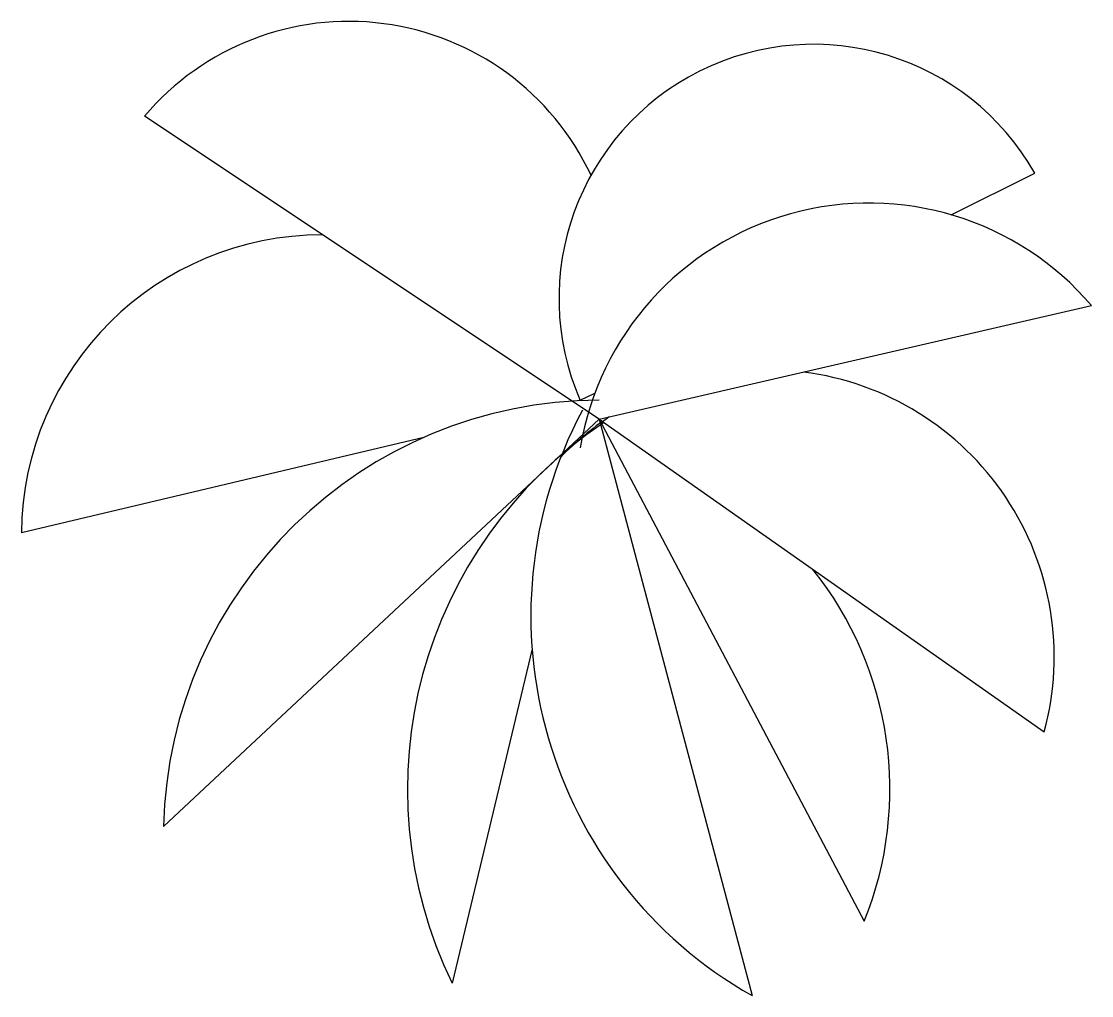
# Model space of a CAD drawing. Extents: x 84.42 to 89.42, y 87.6 to 92.14.
import ezdxf

# ---------------------------------------------------------------- set-up
doc = ezdxf.new("R2010")
doc.units = 0
doc.header["$MEASUREMENT"] = 0
doc.layers.add('VEGETACAO', color=3, linetype='CONTINUOUS')

msp = doc.modelspace()

# ---------------------------------------------------------------- linework, layer by layer
at = {"layer": 'VEGETACAO'}
for p, q in [((87.1193, 90.287), (84.999, 91.7008)), ((88.7615, 91.2409), (89.1511, 91.4357)), ((87.1193, 90.287), (89.4162, 90.8172)), ((87.0309, 90.3754), (87.0992, 90.4095)), ((87.0309, 90.3754), (87.0198, 90.3727)), ((87.1193, 90.287), (85.0874, 88.3872)), ((87.1193, 90.287), (89.1953, 88.829)), ((87.1193, 90.287), (87.8325, 87.5983)), ((87.1193, 90.287), (88.3561, 87.9454)), ((86.3019, 90.2023), (84.4248, 89.7568)), ((86.807, 89.2168), (86.4343, 87.6561))]:
    msp.add_line(p, q, dxfattribs=at)
for centre, radius, start, end in [((85.952, 90.8957), 1.2476, 25.141, 139.8074), ((88.1191, 90.8494), 1.187, 29.6009, 203.5395), ((88.3778, 89.9304), 1.3654, 40.497, 170.5578), ((85.8264, 89.7454), 1.4017, 89.8772, 179.5324), ((87.9024, 89.1787), 1.3394, 344.8665, 82.6791), ((87.1234, 88.3388), 2.0366, 90.1154, 178.6382), ((88.8378, 89.3694), 2.0366, 151.8956, 240.4185), ((87.9024, 89.1787), 1.3394, 123.3157, 135.926), ((88.2821, 88.5599), 2.057, 123.729, 206.0643), ((86.8303, 88.5609), 1.6452, 338.0308, 38.565)]:
    msp.add_arc(centre, radius, start, end, dxfattribs=at)

doc.saveas('drawing.dxf')
